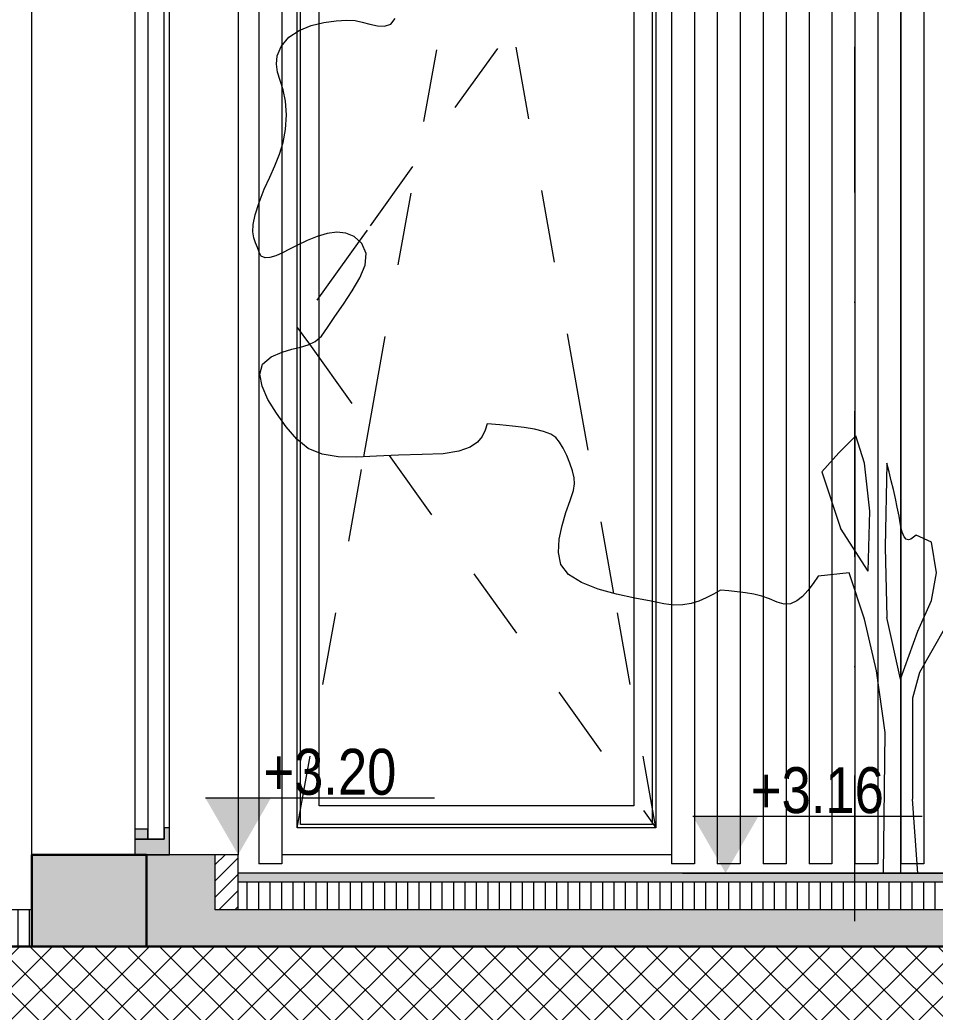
# Model space of a CAD drawing. Header units: centimetres. Extents: x -1339 to 248, y -200 to 805.
# Drawn here: x -631.2 to -431.6, y 285.7 to 502.1 of the extents above; entities that cross this region are included whole.
import ezdxf

# ---------------------------------------------------------------- set-up
doc = ezdxf.new("R2010")
doc.units = ezdxf.units.CM
doc.linetypes.add('Dash', pattern=[31.75, 15.875, -15.875])
doc.linetypes.add('Dash dot', pattern=[79.375, 31.75, -23.8125, 0, -23.8125])
for name, color, linetype, lineweight in [('A-ANNO-DIMS', 7, 'Continuous', 9), ('A-ANNO-DIMS-50', 7, 'Continuous', 9), ('A-ANNO-NOTE', 7, 'Continuous', 9), ('A-FLOR-FNSH', 7, 'Continuous', 9), ('A-FLOR-LEVL', 7, 'Continuous', 9), ('A-FLOR-MCUT', 7, 'Continuous', 9), ('A-FLOR-PATT', 7, 'Continuous', 9), ('A-GLAZ', 7, 'Continuous', 5), ('A-GLAZ-CWMG', 7, 'Continuous', 9), ('A-GLAZ-HDLN', 7, 'Dash', 5), ('A-WALL', 7, 'Continuous', 9), ('A-WALL-FNSH', 7, 'Continuous', 9), ('A-WALL-PATT', 7, 'Continuous', 9), ('G-ANNO-DIMS', 7, 'Continuous', 9), ('L-PLNT', 7, 'Continuous', 15), ('S-GRID', 7, 'Continuous', 9)]:
    doc.layers.add(name, color=color, linetype=linetype, lineweight=lineweight)
doc.layers.add('A-DETL', color=7, linetype='Continuous', lineweight=9, true_color=0x008000)
doc.styles.add('Arial Narrow_1', font='ARIALN.TTF', dxfattribs={"height": 10})
doc.dimstyles.new('TEC_DIM', dxfattribs={"dimscale": 30.48, "dimtxt": 10.23431, "dimasz": 0.492126, "dimexe": 0.393701, "dimexo": 0.246063, "dimgap": 0, "dimtad": 1, "dimdec": 0, "dimzin": 0, "dimdsep": 46, "dimtxsty": 'Arial Narrow_1', "dimblk1": 'DOTSMALL', "dimblk2": 'DOTSMALL', "dimsah": 1, "dimcen": 0.09, "dimazin": 0, "dimtfac": 1, "dimtdec": 4, "dimtix": 1, "dimtmove": 0, "dimatfit": 3, "dimfxl": 0, "dimtvp": 1, "dimtolj": 1, "dimtzin": 0, "dimarcsym": 0})

# ---------------------------------------------------------------- blocks, each defined once
blk = doc.blocks.new('Rectangular Mullion - TEC_LAMEL-V2-Б-Б')
at = {"layer": 'A-GLAZ-CWMG', "color": 253, "true_color": 0xaaaaaa}
for p, q in [((-439.09, 689.76), (-434.09, 689.76)), ((-439.09, 689.76), (-439.09, 560.15)), ((-434.09, 689.76), (-434.09, 562.04)), ((-439.09, 550.12), (-439.09, 542.98)), ((-439.09, 391.76), (-439.09, 358.38)), ((-434.09, 388.95), (-434.09, 371.67)), ((-434.09, 361.39), (-434.09, 318)), ((-434.09, 318), (-435.52, 318))]:
    blk.add_line(p, q, dxfattribs=at)
at = {"layer": 'A-GLAZ-CWMG', "color": 254, "true_color": 0xd5d5d5}
for p, q in [((-434.09, 562.04), (-434.09, 551.12)), ((-439.09, 560.15), (-439.09, 551.29)), ((-439.09, 551.12), (-439.09, 550.12)), ((-434.09, 551.1), (-434.09, 547.52)), ((-434.09, 547.51), (-434.09, 402.95)), ((-439.09, 542.98), (-439.09, 391.95)), ((-434.09, 402.9), (-434.09, 388.95)), ((-439.09, 391.91), (-439.09, 391.76)), ((-434.09, 371.67), (-434.09, 361.39)), ((-439.09, 358.38), (-439.09, 357.88)), ((-439.09, 357.83), (-439.09, 318)), ((-435.56, 318), (-439.09, 318))]:
    blk.add_line(p, q, dxfattribs=at)
blk = doc.blocks.new('Rectangular Mullion - TEC_LAMEL-V3-Б-Б')
at = {"layer": 'A-GLAZ-CWMG', "color": 253, "true_color": 0xaaaaaa}
for p, q in [((-449.09, 689.76), (-444.09, 689.76)), ((-449.09, 689.76), (-449.09, 540.1)), ((-444.09, 689.76), (-444.09, 541.19)), ((-449.09, 411.16), (-449.09, 386.3)), ((-449.09, 377.68), (-449.09, 318)), ((-444.09, 358.15), (-444.09, 318)), ((-444.09, 318), (-449.09, 318))]:
    blk.add_line(p, q, dxfattribs=at)
at = {"layer": 'A-GLAZ-CWMG', "color": 254, "true_color": 0xd5d5d5}
for p, q in [((-444.09, 541.19), (-444.09, 410.18)), ((-449.09, 540.1), (-449.09, 411.39)), ((-449.09, 411.39), (-449.09, 411.16)), ((-444.09, 410.17), (-444.09, 358.15)), ((-449.09, 386.3), (-449.09, 377.68))]:
    blk.add_line(p, q, dxfattribs=at)
blk = doc.blocks.new('Rectangular Mullion - TEC_LAMEL-V4-Б-Б')
at = {"layer": 'A-GLAZ-CWMG', "color": 253, "true_color": 0xaaaaaa}
for p, q in [((-459.09, 689.76), (-454.09, 689.76)), ((-459.09, 689.76), (-459.09, 537.97)), ((-454.09, 689.76), (-454.09, 539)), ((-454.09, 406.01), (-454.09, 396.8)), ((-454.09, 381.05), (-454.09, 318)), ((-459.09, 377.99), (-459.09, 318)), ((-454.09, 318), (-459.09, 318))]:
    blk.add_line(p, q, dxfattribs=at)
at = {"layer": 'A-GLAZ-CWMG', "color": 254, "true_color": 0xd5d5d5}
for p, q in [((-454.09, 539), (-454.09, 411.42)), ((-459.09, 537.97), (-459.09, 377.99)), ((-454.09, 411.36), (-454.09, 407.73)), ((-454.09, 407.71), (-454.09, 406.01)), ((-454.09, 396.8), (-454.09, 381.05))]:
    blk.add_line(p, q, dxfattribs=at)
blk = doc.blocks.new('Rectangular Mullion - TEC_LAMEL-V5-Б-Б')
at = {"layer": 'A-GLAZ-CWMG', "color": 253, "true_color": 0xaaaaaa}
for p, q in [((-469.09, 689.76), (-464.09, 689.76)), ((-469.09, 689.76), (-469.09, 539.4)), ((-464.09, 689.76), (-464.09, 537.69)), ((-469.09, 376.28), (-469.09, 318)), ((-464.09, 374.67), (-464.09, 318)), ((-464.09, 318), (-469.09, 318))]:
    blk.add_line(p, q, dxfattribs=at)
at = {"layer": 'A-GLAZ-CWMG', "color": 254, "true_color": 0xd5d5d5}
for p, q in [((-469.09, 539.4), (-469.09, 530.62)), ((-464.09, 537.69), (-464.09, 537.07)), ((-464.09, 536.97), (-464.09, 534.69)), ((-464.09, 534.68), (-464.09, 374.67)), ((-469.09, 530.59), (-469.09, 402.95)), ((-469.09, 402.91), (-469.09, 376.28))]:
    blk.add_line(p, q, dxfattribs=at)
blk = doc.blocks.new('Rectangular Mullion - TEC_LAMEL-V6-Б-Б')
at = {"layer": 'A-GLAZ-CWMG', "color": 253, "true_color": 0xaaaaaa}
for p, q in [((-479.09, 689.76), (-474.09, 689.76)), ((-479.09, 689.76), (-479.09, 536.9)), ((-474.09, 689.76), (-474.09, 539.3)), ((-479.09, 377.33), (-479.09, 318)), ((-474.09, 377.28), (-474.09, 318)), ((-474.09, 318), (-479.09, 318))]:
    blk.add_line(p, q, dxfattribs=at)
at = {"layer": 'A-GLAZ-CWMG', "color": 254, "true_color": 0xd5d5d5}
for p, q in [((-474.09, 539.3), (-474.09, 526.55)), ((-479.09, 536.9), (-479.09, 522.48)), ((-474.09, 526.51), (-474.09, 377.28)), ((-479.09, 522.42), (-479.09, 402.97)), ((-479.09, 402.95), (-479.09, 377.33))]:
    blk.add_line(p, q, dxfattribs=at)
blk = doc.blocks.new('Planting_RPC_Tree_Deciduous - Blue_Berry_Elder-4_5_Meters-1824323-Б-Б')
at = {"layer": 'L-PLNT', "color": 253, "true_color": 0xaaaaaa}
for p, q in [((-550.32, 501.17), (-549.31, 502.37)), ((-439.09, 500.8), (-439.09, 503.68)), ((-570.26, 499.78), (-567.64, 500.83)), ((-567.64, 500.83), (-564.89, 501.52)), ((-564.89, 501.52), (-562.22, 501.88)), ((-562.22, 501.88), (-559.88, 502)), ((-559.88, 502), (-558.08, 501.92)), ((-558.08, 501.92), (-556.54, 501.61)), ((-556.54, 501.61), (-554.89, 501.16)), ((-554.89, 501.16), (-553.22, 500.79)), ((-553.22, 500.79), (-551.67, 500.72)), ((-551.67, 500.72), (-550.32, 501.17)), ((-439.09, 497.12), (-439.09, 500.8)), ((-574.17, 496.31), (-572.51, 498.29)), ((-572.51, 498.29), (-570.26, 499.78)), ((-575.05, 494.24), (-574.17, 496.31)), ((-439.09, 493.47), (-439.09, 497.12)), ((-575.25, 492.42), (-575.05, 494.24)), ((-439.09, 489.91), (-439.09, 493.47)), ((-574.98, 490.69), (-575.25, 492.42)), ((-574.43, 488.88), (-574.98, 490.69)), ((-439.09, 486.47), (-439.09, 489.91)), ((-573.79, 486.83), (-574.43, 488.88)), ((-573.27, 484.37), (-573.79, 486.83)), ((-439.09, 483.18), (-439.09, 486.47)), ((-573.05, 481.34), (-573.27, 484.37)), ((-439.09, 480.08), (-439.09, 483.18)), ((-573.24, 478.19), (-573.05, 481.34)), ((-439.09, 477.23), (-439.09, 480.08)), ((-573.77, 475.37), (-573.24, 478.19)), ((-439.09, 474.87), (-439.09, 477.23)), ((-574.58, 472.77), (-573.77, 475.37)), ((-439.09, 473.13), (-439.09, 474.87)), ((-575.58, 470.28), (-574.58, 472.77)), ((-439.09, 471.85), (-439.09, 473.13)), ((-439.09, 470.88), (-439.09, 471.85)), ((-576.7, 467.78), (-575.58, 470.28)), ((-439.09, 470.06), (-439.09, 470.88)), ((-439.09, 469.24), (-439.09, 470.06)), ((-577.88, 465.15), (-576.7, 467.78)), ((-439.09, 468.25), (-439.09, 469.24)), ((-439.09, 467.26), (-439.09, 468.25)), ((-439.09, 466.48), (-439.09, 467.26)), ((-439.09, 465.86), (-439.09, 466.48)), ((-439.09, 465.33), (-439.09, 465.86)), ((-439.09, 464.85), (-439.09, 465.33)), ((-579.03, 462.27), (-577.88, 465.15)), ((-439.09, 464.34), (-439.09, 464.85)), ((-439.09, 463.76), (-439.09, 464.34)), ((-439.09, 462.6), (-439.09, 463.76)), ((-579.9, 459.56), (-579.03, 462.27)), ((-439.09, 460.59), (-439.09, 462.6)), ((-580.31, 457.46), (-579.9, 459.56)), ((-439.09, 458.04), (-439.09, 460.59)), ((-580.37, 455.84), (-580.31, 457.46)), ((-439.09, 455.25), (-439.09, 458.04)), ((-580.17, 454.55), (-580.37, 455.84)), ((-579.82, 453.47), (-580.17, 454.55)), ((-566.35, 454.84), (-568.56, 453.94)), ((-564.19, 455.49), (-566.35, 454.84)), ((-562.1, 455.79), (-564.19, 455.49)), ((-560.12, 455.6), (-562.1, 455.79)), ((-558.28, 454.81), (-560.12, 455.6)), ((-556.59, 453.29), (-558.28, 454.81)), ((-439.09, 452.51), (-439.09, 455.25)), ((-579.4, 452.47), (-579.82, 453.47)), ((-579.03, 451.42), (-579.4, 452.47)), ((-570.8, 452.91), (-572.4, 452.05)), ((-568.56, 453.94), (-570.8, 452.91)), ((-555.67, 451.13), (-556.59, 453.29)), ((-439.09, 450.14), (-439.09, 452.51)), ((-578.54, 450.57), (-579.03, 451.42)), ((-577.73, 450.21), (-578.54, 450.57)), ((-576.66, 450.26), (-577.73, 450.21)), ((-575.38, 450.64), (-576.66, 450.26)), ((-573.94, 451.26), (-575.38, 450.64)), ((-572.4, 452.05), (-573.94, 451.26)), ((-555.91, 448.61), (-555.67, 451.13)), ((-557.02, 445.84), (-555.91, 448.61)), ((-439.09, 448.42), (-439.09, 450.14)), ((-439.09, 447.34), (-439.09, 448.42)), ((-439.09, 442.44), (-439.09, 448.05)), ((-439.09, 448.05), (-439.09, 447.57)), ((-558.69, 442.96), (-557.02, 445.84)), ((-439.09, 447.57), (-439.09, 447.11)), ((-439.09, 446.6), (-439.09, 447.34)), ((-439.09, 447.11), (-439.09, 446.7)), ((-439.09, 446.7), (-439.09, 446.34)), ((-439.09, 446.14), (-439.09, 446.6)), ((-439.09, 446.34), (-439.09, 446.05)), ((-439.09, 445.89), (-439.09, 446.14)), ((-439.09, 446.05), (-439.09, 445.87)), ((-439.09, 445.8), (-439.09, 445.89)), ((-439.09, 445.87), (-439.09, 445.81)), ((-439.09, 445.81), (-439.09, 445.79)), ((-439.09, 445.79), (-439.09, 445.8)), ((-560.62, 440.1), (-558.69, 442.96)), ((-439.09, 427.85), (-439.09, 442.44)), ((-562.52, 437.39), (-560.62, 440.1)), ((-564.07, 434.96), (-562.52, 437.39)), ((-566.78, 431.93), (-565.38, 433.11)), ((-565.38, 433.11), (-564.07, 434.96)), ((-571.87, 430.25), (-569.98, 430.71)), ((-569.98, 430.71), (-568.3, 431.2)), ((-568.3, 431.2), (-566.78, 431.93)), ((-578.26, 426.98), (-576.41, 428.6)), ((-576.41, 428.6), (-574, 429.62)), ((-574, 429.62), (-571.87, 430.25)), ((-578.83, 424.78), (-578.26, 426.98)), ((-439.09, 425.86), (-439.09, 427.85)), ((-578.37, 422.16), (-578.83, 424.78)), ((-439.09, 423.95), (-439.09, 425.86)), ((-577.09, 419.28), (-578.37, 422.16)), ((-439.09, 422.21), (-439.09, 423.95)), ((-439.09, 420.71), (-439.09, 422.21)), ((-439.09, 415.88), (-439.09, 421.49)), ((-439.09, 421.49), (-439.09, 421.12)), ((-439.09, 421.12), (-439.09, 415.88)), ((-439.09, 419.53), (-439.09, 420.71)), ((-575.25, 416.3), (-577.09, 419.28)), ((-439.09, 418.77), (-439.09, 419.53)), ((-439.09, 418.5), (-439.09, 418.77)), ((-439.09, 418.1), (-439.09, 418.5)), ((-439.09, 417.03), (-439.09, 418.1)), ((-573.08, 413.36), (-575.25, 416.3)), ((-439.09, 415.49), (-439.09, 417.03)), ((-439.09, 406.53), (-439.09, 415.88)), ((-439.09, 415.88), (-439.09, 403.53)), ((-529.28, 414.01), (-529.71, 412.58)), ((-526.49, 413.76), (-529.28, 414.01)), ((-523.78, 413.5), (-526.49, 413.76)), ((-521.23, 413.18), (-523.78, 413.5)), ((-439.09, 413.7), (-439.09, 415.49)), ((-439.09, 411.85), (-439.09, 413.7)), ((-570.8, 410.64), (-573.08, 413.36)), ((-529.71, 412.58), (-530.35, 411.2)), ((-518.93, 412.8), (-521.23, 413.18)), ((-516.96, 412.33), (-518.93, 412.8)), ((-515.39, 411.74), (-516.96, 412.33)), ((-514.32, 411.02), (-515.39, 411.74)), ((-448.85, 411.39), (-452.59, 407.65)), ((-446.98, 405.41), (-448.85, 411.39)), ((-439.09, 410.14), (-439.09, 411.85)), ((-568.29, 408.57), (-570.8, 410.64)), ((-531.38, 409.95), (-533.01, 408.87)), ((-530.35, 411.2), (-531.38, 409.95)), ((-513.5, 410.01), (-514.32, 411.02)), ((-512.68, 408.65), (-513.5, 410.01)), ((-439.09, 408.77), (-439.09, 410.14)), ((-565.26, 407.36), (-568.29, 408.57)), ((-561.74, 406.8), (-565.26, 407.36)), ((-553.39, 406.9), (-557.78, 406.72)), ((-548.62, 407.15), (-553.39, 406.9)), ((-543.49, 407.28), (-548.62, 407.15)), ((-538.87, 407.47), (-543.49, 407.28)), ((-535.44, 408.02), (-538.87, 407.47)), ((-533.01, 408.87), (-535.44, 408.02)), ((-511.91, 407.08), (-512.68, 408.65)), ((-511.23, 405.4), (-511.91, 407.08)), ((-452.59, 407.65), (-456.33, 403.53)), ((-439.09, 407.13), (-439.09, 408.77)), ((-439.09, 403.16), (-439.09, 408.4)), ((-439.09, 408.4), (-439.09, 406.9)), ((-439.09, 404.64), (-439.09, 407.13)), ((-439.09, 406.9), (-439.09, 406.53)), ((-557.78, 406.72), (-561.74, 406.8)), ((-510.69, 403.74), (-511.23, 405.4)), ((-445.86, 394.93), (-446.98, 405.41)), ((-442.12, 405.41), (-442.49, 387.08)), ((-441.64, 403.48), (-442.12, 405.41)), ((-510.33, 402.2), (-510.69, 403.74)), ((-456.33, 403.53), (-452.22, 391.19)), ((-441.17, 401.56), (-441.64, 403.48)), ((-439.09, 401.61), (-439.09, 404.64)), ((-439.09, 403.53), (-439.09, 391.19)), ((-439.09, 397.92), (-439.09, 403.16)), ((-510.48, 399.41), (-510.2, 400.92)), ((-510.2, 400.92), (-510.33, 402.2)), ((-440.7, 399.63), (-441.17, 401.56)), ((-439.09, 398.33), (-439.09, 401.61)), ((-511.19, 397.27), (-510.48, 399.41)), ((-440.26, 397.71), (-440.7, 399.63)), ((-439.09, 395.12), (-439.09, 398.33)), ((-512.09, 394.66), (-511.19, 397.27)), ((-439.85, 395.79), (-440.26, 397.71)), ((-439.09, 389.69), (-439.09, 397.92)), ((-439.09, 397.92), (-439.09, 392.69)), ((-439.09, 393.06), (-439.09, 397.92)), ((-512.96, 391.79), (-512.09, 394.66)), ((-446.23, 381.84), (-445.86, 394.93)), ((-439.47, 393.86), (-439.85, 395.79)), ((-439.09, 392.26), (-439.09, 395.12)), ((-513.58, 388.82), (-512.96, 391.79)), ((-439.13, 391.94), (-439.47, 393.86)), ((-438.77, 390.34), (-439.13, 391.94)), ((-439.09, 392.69), (-439.09, 393.06)), ((-439.09, 390.07), (-439.09, 392.26)), ((-439.09, 376.98), (-439.09, 391.76)), ((-439.09, 388.95), (-439.09, 391.76)), ((-439.09, 391.65), (-439.09, 391.76)), ((-439.09, 391.76), (-439.09, 386.33)), ((-446.23, 381.84), (-452.22, 391.19)), ((-439.09, 391.24), (-439.09, 391.65)), ((-439.09, 390.99), (-439.09, 391.24)), ((-439.09, 391.19), (-439.09, 389.72)), ((-439.09, 390.82), (-439.09, 390.99)), ((-439.09, 387.45), (-439.09, 390.82)), ((-439.09, 388.06), (-439.09, 390.07)), ((-439.09, 389.72), (-439.09, 387.98)), ((-439.09, 377.35), (-439.09, 389.69)), ((-438.36, 389.33), (-438.77, 390.34)), ((-435.76, 389.69), (-436.32, 389.23)), ((-432.39, 388.2), (-435.76, 389.69)), ((-513.73, 385.94), (-513.58, 388.82)), ((-439.09, 376.98), (-439.09, 388.95)), ((-439.09, 388.5), (-439.09, 388.46)), ((-439.09, 385.69), (-439.09, 388.06)), ((-439.09, 387.98), (-439.09, 386.08)), ((-439.09, 387.08), (-439.09, 387.45)), ((-437.9, 388.82), (-438.36, 389.33)), ((-437.4, 388.69), (-437.9, 388.82)), ((-436.87, 388.86), (-437.4, 388.69)), ((-436.32, 389.23), (-436.87, 388.86)), ((-431.27, 381.46), (-432.39, 388.2)), ((-513.19, 383.33), (-513.73, 385.94)), ((-442.49, 387.08), (-442.12, 371.74)), ((-439.09, 381.09), (-439.09, 387.08)), ((-439.09, 386.33), (-439.09, 376.23)), ((-439.09, 386.08), (-439.09, 384.16)), ((-439.09, 383.13), (-439.09, 385.69)), ((-511.52, 381.15), (-513.19, 383.33)), ((-439.09, 384.16), (-439.09, 382.35)), ((-439.09, 383.47), (-439.09, 383.75)), ((-439.09, 383.75), (-439.09, 383.64)), ((-439.09, 383.71), (-439.09, 383.18)), ((-439.09, 383.64), (-439.09, 383.13)), ((-439.09, 382.81), (-439.09, 383.47)), ((-439.09, 378.1), (-439.09, 383.33)), ((-439.09, 383.33), (-439.09, 376.6)), ((-439.09, 383.18), (-439.09, 382.08)), ((-439.09, 383.13), (-439.09, 382.21)), ((-439.09, 380.57), (-439.09, 383.13)), ((-508.68, 379.37), (-511.52, 381.15)), ((-450.35, 381.46), (-457.08, 380.72)), ((-446.98, 371.36), (-450.35, 381.46)), ((-439.09, 381.76), (-439.09, 382.81)), ((-439.09, 382.35), (-439.09, 380.79)), ((-439.09, 382.21), (-439.09, 380.84)), ((-439.09, 382.05), (-439.09, 382.21)), ((-439.09, 382.21), (-439.09, 378.85)), ((-439.09, 382.08), (-439.09, 381.04)), ((-439.09, 381.88), (-439.09, 382.05)), ((-439.09, 381.7), (-439.09, 381.88)), ((-439.09, 380.34), (-439.09, 381.76)), ((-439.09, 381.5), (-439.09, 381.7)), ((-439.09, 381.27), (-439.09, 381.5)), ((-439.09, 381.01), (-439.09, 381.27)), ((-439.09, 381.09), (-439.09, 376.23)), ((-439.09, 381.04), (-439.09, 380.04)), ((-439.09, 380.72), (-439.09, 381.01)), ((-432.39, 375.48), (-431.27, 381.46)), ((-505.07, 377.95), (-508.68, 379.37)), ((-458.21, 379.13), (-459.35, 377.64)), ((-457.08, 380.72), (-458.21, 379.13)), ((-439.09, 380.84), (-439.09, 379.13)), ((-439.09, 380.79), (-439.09, 379.59)), ((-439.09, 380.33), (-439.09, 380.72)), ((-439.09, 378.2), (-439.09, 380.57)), ((-439.09, 379), (-439.09, 380.34)), ((-439.09, 379.84), (-439.09, 380.33)), ((-439.09, 380.04), (-439.09, 379.06)), ((-439.09, 379.28), (-439.09, 379.84)), ((-439.09, 379.59), (-439.09, 378.73)), ((-439.09, 378.68), (-439.09, 379.28)), ((-439.09, 379.13), (-439.09, 377.34)), ((-439.09, 379.06), (-439.09, 378.1)), ((-439.09, 378.17), (-439.09, 379)), ((-439.09, 378.85), (-439.09, 371.74)), ((-501.07, 376.82), (-505.07, 377.95)), ((-497.1, 375.95), (-501.07, 376.82)), ((-479.93, 376.85), (-481.49, 376.03)), ((-478.4, 377.72), (-479.93, 376.85)), ((-476.56, 377.56), (-478.4, 377.72)), ((-474.73, 377.37), (-476.56, 377.56)), ((-472.92, 377.12), (-474.73, 377.37)), ((-471.13, 376.8), (-472.92, 377.12)), ((-469.39, 376.38), (-471.13, 376.8)), ((-459.35, 377.64), (-460.54, 376.35)), ((-439.09, 378.73), (-439.09, 378.11)), ((-439.09, 378.08), (-439.09, 378.68)), ((-439.09, 376.19), (-439.09, 378.2)), ((-439.09, 377.77), (-439.09, 378.17)), ((-439.09, 378.11), (-439.09, 377.77)), ((-439.09, 377.5), (-439.09, 378.08)), ((-439.09, 377.77), (-439.09, 377.77)), ((-439.09, 376.98), (-439.09, 377.5)), ((-439.09, 366.5), (-439.09, 377.35)), ((-439.09, 377.34), (-439.09, 375.75)), ((-439.09, 376.58), (-439.09, 376.98)), ((-439.09, 376.6), (-439.09, 376.45)), ((-439.09, 376.34), (-439.09, 376.58)), ((-493.52, 375.27), (-497.1, 375.95)), ((-490.75, 374.73), (-493.52, 375.27)), ((-488.6, 374.44), (-490.75, 374.73)), ((-486.63, 374.47), (-488.6, 374.44)), ((-484.81, 374.79), (-486.63, 374.47)), ((-483.11, 375.33), (-484.81, 374.79)), ((-481.49, 376.03), (-483.11, 375.33)), ((-467.7, 375.82), (-469.39, 376.38)), ((-466.06, 375.1), (-467.7, 375.82)), ((-464.52, 374.63), (-466.06, 375.1)), ((-463.1, 374.74), (-464.52, 374.63)), ((-461.78, 375.35), (-463.1, 374.74)), ((-460.54, 376.35), (-461.78, 375.35)), ((-439.09, 376.45), (-439.09, 376.32)), ((-439.09, 376.24), (-439.09, 376.34)), ((-439.09, 376.32), (-439.09, 376.24)), ((-439.09, 376.24), (-439.09, 376.24)), ((-439.09, 374.73), (-439.09, 376.19)), ((-439.09, 375.75), (-439.09, 374.61)), ((-439.09, 374.18), (-439.09, 374.73)), ((-439.09, 374.61), (-439.09, 374.18)), ((-435.38, 368.75), (-432.39, 375.48)), ((-425.66, 376.23), (-435.01, 359.77)), ((-444.36, 360.14), (-446.98, 371.36)), ((-439.13, 358.27), (-442.12, 371.74)), ((-439.09, 371.74), (-439.09, 363.13)), ((-439.13, 358.27), (-435.38, 368.75)), ((-439.09, 347.42), (-439.09, 366.5)), ((-439.09, 363.13), (-439.09, 358.38)), ((-442.49, 346.67), (-444.36, 360.14)), ((-435.01, 359.77), (-436.51, 354.16)), ((-436.51, 354.16), (-436.51, 347.05)), ((-442.87, 316), (-442.49, 346.67)), ((-439.09, 316), (-439.09, 347.42)), ((-436.51, 347.05), (-436.51, 332.09)), ((-435.38, 316), (-436.51, 332.09)), ((-486.66, 316), (-483.15, 316)), ((-483.15, 316), (-474.4, 316)), ((-474.4, 316), (-463.91, 316)), ((-463.91, 316), (-452.03, 316)), ((-452.03, 316), (-439.09, 316)), ((-439.09, 316), (-426.15, 316))]:
    blk.add_line(p, q, dxfattribs=at)
at = {"layer": 'L-PLNT', "color": 254, "true_color": 0xd5d5d5}
for p, q in [((-439.09, 455.39), (-439.09, 454.87)), ((-439.09, 454.87), (-439.09, 453.52)), ((-439.09, 453.52), (-439.09, 452.22)), ((-439.09, 452.22), (-439.09, 450.95)), ((-439.09, 450.95), (-439.09, 449.72)), ((-439.09, 449.72), (-439.09, 448.51)), ((-439.09, 448.51), (-439.09, 447.3)), ((-439.09, 447.3), (-439.09, 446.27)), ((-439.09, 446.27), (-439.09, 445.26)), ((-439.09, 445.26), (-439.09, 444.31)), ((-439.09, 444.31), (-439.09, 443.45)), ((-439.09, 443.45), (-439.09, 442.71)), ((-439.09, 442.71), (-439.09, 442.11)), ((-439.09, 442.11), (-439.09, 441.69)), ((-439.09, 441.69), (-439.09, 441.56)), ((-439.09, 441.5), (-439.09, 441.46)), ((-439.09, 420.81), (-439.09, 418.99)), ((-439.09, 418.99), (-439.09, 415.73)), ((-439.09, 415.73), (-439.09, 412.59)), ((-439.09, 412.59), (-439.09, 409.71)), ((-439.09, 409.71), (-439.09, 407.22)), ((-439.09, 405.78), (-439.09, 408.77)), ((-439.09, 408.77), (-439.09, 400.54)), ((-439.09, 407.22), (-439.09, 405.24)), ((-439.09, 401.29), (-439.09, 405.78)), ((-439.09, 405.24), (-439.09, 403.91)), ((-439.09, 403.91), (-439.09, 403.29)), ((-439.09, 401.28), (-439.09, 401.29)), ((-439.09, 401.18), (-439.09, 401.28)), ((-439.09, 400.91), (-439.09, 401.18)), ((-439.09, 400.38), (-439.09, 400.91)), ((-439.09, 400.54), (-439.09, 392.69)), ((-439.09, 399.52), (-439.09, 400.38)), ((-439.09, 398.23), (-439.09, 399.52)), ((-439.09, 396.43), (-439.09, 398.23)), ((-439.09, 394.61), (-439.09, 396.43)), ((-439.09, 393.25), (-439.09, 394.61)), ((-439.09, 392.3), (-439.09, 393.25)), ((-439.09, 391.95), (-439.09, 392.69)), ((-439.09, 391.95), (-439.09, 392.69)), ((-439.09, 392.69), (-439.09, 391.95)), ((-439.09, 391.95), (-439.09, 392.3)), ((-439.09, 391.76), (-439.09, 391.91)), ((-439.09, 391.76), (-439.09, 391.91)), ((-439.09, 391.76), (-439.09, 391.91)), ((-439.09, 391.91), (-439.09, 391.76)), ((-439.09, 358.38), (-439.09, 357.88)), ((-439.09, 357.83), (-439.09, 346.67)), ((-439.09, 316), (-439.09, 346.67))]:
    blk.add_line(p, q, dxfattribs=at)
blk = doc.blocks.new('Rectangular Mullion - TEC_LAMEL-V17-Б-Б')
at = {"layer": 'A-GLAZ-CWMG', "color": 253, "true_color": 0xaaaaaa}
for p, q in [((-489.09, 689.76), (-484.09, 689.76)), ((-489.09, 689.76), (-489.09, 522.18)), ((-484.09, 689.76), (-484.09, 532.04)), ((-489.09, 374.5), (-489.09, 318)), ((-484.09, 375.02), (-484.09, 318)), ((-484.09, 318), (-489.09, 318))]:
    blk.add_line(p, q, dxfattribs=at)
at = {"layer": 'A-GLAZ-CWMG', "color": 254, "true_color": 0xd5d5d5}
for p, q in [((-484.09, 532.04), (-484.09, 375.02)), ((-489.09, 522.18), (-489.09, 521.28)), ((-489.09, 521.27), (-489.09, 374.5))]:
    blk.add_line(p, q, dxfattribs=at)
blk = doc.blocks.new('SINGLE - OK - 90x230-2496157-Б-Б')
at = {"layer": 'A-GLAZ'}
for p, q in [((-570.69, 499.49), (-570.69, 544.1)), ((-570.69, 544.1), (-492.49, 544.1)), ((-569.99, 499.89), (-569.99, 543.4)), ((-493.19, 543.4), (-569.99, 543.4)), ((-493.19, 512.19), (-493.19, 543.4)), ((-492.49, 544.1), (-492.49, 513.3)), ((-565.89, 501.27), (-565.89, 539.3)), ((-565.89, 539.3), (-497.29, 539.3)), ((-497.29, 539.3), (-497.29, 507.7)), ((-565.89, 432.68), (-565.89, 454.98)), ((-570.69, 430.54), (-570.69, 452.97)), ((-569.99, 430.71), (-569.99, 453.29)), ((-570.69, 325.9), (-570.69, 410.55)), ((-569.99, 326.6), (-569.99, 409.97)), ((-565.89, 330.7), (-565.89, 407.61)), ((-497.29, 375.99), (-497.29, 330.7)), ((-493.19, 326.6), (-493.19, 375.2)), ((-492.49, 375.07), (-492.49, 325.9)), ((-497.29, 330.7), (-565.89, 330.7)), ((-492.49, 325.9), (-570.69, 325.9)), ((-493.19, 326.6), (-569.99, 326.6))]:
    blk.add_line(p, q, dxfattribs=at)
at = {"layer": 'A-GLAZ', "color": 252, "true_color": 0x838383}
for p, q in [((-492.49, 513.3), (-492.49, 375.07)), ((-493.19, 388.51), (-493.19, 512.19)), ((-497.29, 507.7), (-497.29, 376.28)), ((-565.89, 454.98), (-565.89, 501.27)), ((-570.69, 452.97), (-570.69, 499.49)), ((-569.99, 453.29), (-569.99, 499.89)), ((-569.99, 409.97), (-569.99, 430.71)), ((-565.89, 407.61), (-565.89, 432.68)), ((-570.69, 410.55), (-570.69, 430.54)), ((-493.19, 375.2), (-493.19, 388.5)), ((-497.29, 376.23), (-497.29, 375.99))]:
    blk.add_line(p, q, dxfattribs=at)
at = {"layer": 'A-GLAZ-HDLN'}
for p, q in [((-533.4, 534), (-531.59, 544.1)), ((-529.93, 534.86), (-531.59, 544.1)), ((-492.49, 544.1), (-508.55, 521.68)), ((-557.19, 453.83), (-570.69, 435)), ((-570.69, 435), (-568.05, 431.32)), ((-550.65, 407.04), (-492.49, 325.9)), ((-570.69, 325.9), (-556.19, 406.78)), ((-492.49, 325.9), (-501.64, 376.98))]:
    blk.add_line(p, q, dxfattribs=at)
at = {"layer": 'A-GLAZ-HDLN', "color": 252, "true_color": 0x838383}
for p, q in [((-508.99, 418.01), (-529.93, 534.86)), ((-554.29, 417.41), (-533.4, 534)), ((-508.55, 521.68), (-555.44, 456.27)), ((-555.48, 456.21), (-557.19, 453.83)), ((-568.05, 431.32), (-550.65, 407.04)), ((-501.64, 376.98), (-508.98, 417.95)), ((-556.19, 406.78), (-554.3, 417.37))]:
    blk.add_line(p, q, dxfattribs=at)
blk = doc.blocks.new('SINGLE - F - 160x252-2419523-Б-Б')
at = {"layer": 'A-GLAZ', "true_color": 0xc0c0c0}
h = blk.add_hatch(color=9, dxfattribs=at)
h.paths.add_polyline_path([(-606.09, 320), (-598.59, 320), (-598.59, 325.9), (-599.69, 325.9), (-599.69, 323.4), (-606.09, 323.4)])
h.paths.add_polyline_path([(-598.59, 544.1), (-598.59, 550), (-606.09, 550), (-606.09, 546.6), (-599.69, 546.6), (-599.69, 544.1)])
h = blk.add_hatch(color=9, dxfattribs=at)
h.paths.add_polyline_path([(-606.09, 323.4), (-603.29, 323.4), (-603.29, 325.6), (-606.09, 325.6)])
h.paths.add_polyline_path([(-606.09, 544.4), (-603.29, 544.4), (-603.29, 546.6), (-606.09, 546.6)])
at = {"layer": 'A-GLAZ'}
for p, q in [((-606.09, 550), (-606.09, 546.6)), ((-598.59, 550), (-606.09, 550)), ((-598.59, 544.1), (-598.59, 550)), ((-606.09, 546.6), (-606.09, 544.4)), ((-603.29, 546.6), (-606.09, 546.6)), ((-606.09, 546.6), (-599.69, 546.6)), ((-599.69, 546.6), (-603.29, 546.6)), ((-603.29, 546.6), (-603.29, 323.4)), ((-603.29, 544.4), (-603.29, 546.6)), ((-599.69, 323.4), (-599.69, 546.6)), ((-599.69, 546.6), (-599.69, 544.1)), ((-606.09, 544.4), (-603.29, 544.4)), ((-606.09, 544.4), (-606.09, 325.6)), ((-599.69, 544.1), (-598.59, 544.1)), ((-598.59, 325.9), (-598.59, 544.1)), ((-606.09, 325.6), (-606.09, 323.4)), ((-603.29, 325.6), (-606.09, 325.6)), ((-603.29, 323.4), (-603.29, 325.6)), ((-598.59, 325.9), (-599.69, 325.9)), ((-599.69, 325.9), (-599.69, 323.4)), ((-598.59, 320), (-598.59, 325.9)), ((-606.09, 323.4), (-603.29, 323.4)), ((-606.09, 323.4), (-606.09, 320)), ((-599.69, 323.4), (-606.09, 323.4)), ((-603.29, 323.4), (-599.69, 323.4)), ((-606.09, 320), (-598.59, 320))]:
    blk.add_line(p, q, dxfattribs=at)
blk = doc.blocks.new('Rectangular Mullion - TEC_LAMEL-V18-Б-Б')
at = {"layer": 'A-GLAZ-CWMG', "color": 253, "true_color": 0xaaaaaa}
for p, q in [((-579.09, 689.76), (-574.09, 689.76)), ((-579.09, 689.76), (-579.09, 462.09)), ((-574.09, 689.76), (-574.09, 496.4)), ((-574.09, 487.78), (-574.09, 474.36)), ((-579.09, 451.57), (-579.09, 318)), ((-574.09, 451.19), (-574.09, 429.58)), ((-574.09, 414.73), (-574.09, 318)), ((-574.09, 318), (-579.09, 318))]:
    blk.add_line(p, q, dxfattribs=at)
at = {"layer": 'A-GLAZ-CWMG', "color": 254, "true_color": 0xd5d5d5}
for p, q in [((-574.09, 496.4), (-574.09, 487.78)), ((-574.09, 474.36), (-574.09, 451.34)), ((-579.09, 462.09), (-579.09, 451.57)), ((-574.09, 451.29), (-574.09, 451.19)), ((-574.09, 429.58), (-574.09, 414.73))]:
    blk.add_line(p, q, dxfattribs=at)
blk = doc.blocks.new('Spot Elevations - ELEVATION_PROJECT-150941-Б-Б')
at = {"layer": 'A-ANNO-NOTE'}
blk.add_hatch(color=256, dxfattribs=at).paths.add_polyline_path([(-428.74, 312.39), (-414.43, 312.39), (-421.59, 300)])
blk.add_line((-428.74, 312.39), (-378.74, 312.39), dxfattribs=at)
blk = doc.blocks.new('DIMBLOCK4-Б-Б')
at = {"layer": 'A-ANNO-DIMS-50', "transparency": 16777216}
h = blk.add_hatch(color=256, dxfattribs=at)
edge = h.paths.add_edge_path()
edge.add_arc((-643.73, 320), 1.88, 0, 360)
h = blk.add_hatch(color=256, dxfattribs=at)
edge = h.paths.add_edge_path()
edge.add_arc((-643.73, 300), 1.88, 0, 360)
for p, q in [((-636.09, 320), (-655.73, 320)), ((-643.73, 300), (-643.73, 320)), ((-643.73, 320), (-636.09, 320)), ((-638.88, 300), (-655.73, 300)), ((-643.73, 300), (-638.88, 300))]:
    blk.add_line(p, q, dxfattribs=at)
for centre in [(-643.73, 320), (-643.73, 300)]:
    blk.add_circle(centre, 1.88, dxfattribs=at)
at = {"layer": 'A-ANNO-DIMS-50', "color": 0, "transparency": 16777216, "insert": (-656.65, 303.66), "char_height": 10, "width": 15.2053, "attachment_point": 1, "rotation": 90, "line_spacing_factor": 0.974696, "style": 'Arial Narrow_1'}
blk.add_mtext('20', dxfattribs=at)
blk = doc.blocks.new('_DotSmall')
at = {"color": 0, "linetype": 'ByBlock', "const_width": 0.5}
blk.add_lwpolyline([(-0.0625, 0, 1), (0.0625, 0, 1)], format="xyb", close=True, dxfattribs=at)
blk = doc.blocks.new('DIMBLOCK5-Б-Б')
at = {"layer": 'A-ANNO-DIMS-50', "transparency": 16777216}
h = blk.add_hatch(color=256, dxfattribs=at)
edge = h.paths.add_edge_path()
edge.add_arc((-643.73, 550), 1.88, 0, 360)
h = blk.add_hatch(color=256, dxfattribs=at)
edge = h.paths.add_edge_path()
edge.add_arc((-643.73, 320), 1.88, 0, 360)
for p, q in [((-636.09, 550), (-655.73, 550)), ((-643.73, 320), (-643.73, 550)), ((-643.73, 550), (-636.09, 550)), ((-636.09, 320), (-655.73, 320)), ((-643.73, 320), (-636.09, 320))]:
    blk.add_line(p, q, dxfattribs=at)
for centre in [(-643.73, 550), (-643.73, 320)]:
    blk.add_circle(centre, 1.88, dxfattribs=at)
at = {"layer": 'A-ANNO-DIMS-50', "color": 0, "transparency": 16777216, "insert": (-656.65, 425.5), "char_height": 10, "width": 22.8079, "attachment_point": 1, "rotation": 90, "line_spacing_factor": 0.974696, "style": 'Arial Narrow_1'}
blk.add_mtext('230', dxfattribs=at)

msp = doc.modelspace()

# ---------------------------------------------------------------- hatches: boundary and pattern name
at = {"layer": 'A-FLOR-PATT', "lineweight": 5, "true_color": 0x787878}
msp.add_hatch(color=8, dxfattribs=at).paths.add_polyline_path([(-238.59, 314), (-238.59, 316), (-583.59, 316), (-583.59, 314), (-247.76, 314)])
at = {"layer": 'A-FLOR-PATT', "true_color": 0xc0c0c0}
h = msp.add_hatch(dxfattribs=at)
h.set_pattern_fill('FP1_13', color=9, angle=-90, style=0, pattern_type=2)
h.set_pattern_definition([(270, (-714.087, 316), (2.5, 2e-16), [])])
h.paths.add_polyline_path([(-238.59, 308), (-238.59, 314), (-583.59, 314), (-583.59, 308), (-247.76, 308)])
at = {"layer": 'A-FLOR-PATT', "true_color": 0x787878}
h = msp.add_hatch(dxfattribs=at)
h.set_pattern_fill('FP1_12', color=8, angle=-90, style=0, pattern_type=2)
h.set_pattern_definition([(270, (-729.087, 308), (2.5, 2e-16), [])])
h.paths.add_polyline_path([(-644.51, 300), (-628.59, 300), (-628.59, 308), (-938.95, 308), (-938.95, 300), (-669.31, 300)])
at = {"layer": 'A-FLOR-PATT', "true_color": 0xffff80}
msp.add_hatch(color=51, dxfattribs=at).paths.add_polyline_path([(-495.73, 300), (-238.59, 300), (-238.59, 308), (-603.59, 308), (-603.59, 300), (-545.33, 300)])
at = {"layer": 'A-FLOR-PATT'}
h = msp.add_hatch(dxfattribs=at)
h.set_pattern_fill('FP1_1', color=256, style=0, pattern_type=2)
h.set_pattern_definition([(45, (-668.992, 332.896), (-3.535534, 3.535534), []), (135, (-668.992, 332.896), (-3.535534, -3.535534), [])])
h.paths.add_polyline_path([(-938.95, 282), (-221.59, 282), (-221.59, 300), (-938.95, 300), (-938.95, 287.3)])
at = {"layer": 'A-WALL-PATT', "lineweight": 5, "true_color": 0xffff80}
h = msp.add_hatch(color=51, dxfattribs=at)
h.paths.add_polyline_path([(-594.92, 308), (-588.59, 308), (-588.59, 320), (-603.59, 320), (-603.59, 308)])
h.paths.add_polyline_path([(-588.59, 550), (-588.59, 605), (-603.59, 605), (-603.59, 550), (-594.92, 550)])
at = {"layer": 'A-WALL-PATT', "true_color": 0x787878}
h = msp.add_hatch(dxfattribs=at)
h.set_pattern_fill('FP1_4', color=8, style=0, pattern_type=2)
h.set_pattern_definition([(45, (-668.992, 332.896), (-1.767767, 1.767767), [])])
h.paths.add_polyline_path([(-583.59, 308), (-583.59, 320), (-588.59, 320), (-588.59, 308)])
h.paths.add_polyline_path([(-583.59, 550), (-583.59, 605), (-588.59, 605), (-588.59, 550)])
at = {"layer": 'A-WALL-PATT', "true_color": 0x808080}
h = msp.add_hatch(color=8, dxfattribs=at)
h.paths.add_polyline_path([(-603.59, 300), (-603.59, 320), (-628.59, 320), (-628.59, 300)])
h.paths.add_polyline_path([(-603.59, 550), (-603.59, 587), (-628.59, 587), (-628.59, 550)])

# ---------------------------------------------------------------- linework, layer by layer
at = {"layer": 'A-DETL', "color": 7, "lineweight": 30}
msp.add_line((-603.59, 308), (-603.59, 316), dxfattribs=at)
at = {"layer": 'A-FLOR-FNSH'}
for p, q in [((-238.59, 316), (-583.59, 316)), ((-628.59, 308), (-646.19, 308))]:
    msp.add_line(p, q, dxfattribs=at)
at = {"layer": 'A-FLOR-FNSH', "lineweight": 30}
for p, q in [((-628.59, 300), (-628.59, 308)), ((-233.59, 300), (-938.95, 300))]:
    msp.add_line(p, q, dxfattribs=at)
at = {"layer": 'A-FLOR-LEVL', "linetype": 'Dash'}
msp.add_line((-1317.52, 300), (176.75, 300), dxfattribs=at)
at = {"layer": 'A-FLOR-MCUT'}
for p, q in [((-238.59, 314), (-583.59, 314)), ((-238.59, 308), (-588.59, 308))]:
    msp.add_line(p, q, dxfattribs=at)
at = {"layer": 'A-WALL'}
for p, q in [((-628.59, 320), (-628.59, 550)), ((-583.59, 550), (-583.59, 320)), ((-588.59, 320), (-603.59, 320)), ((-588.59, 308), (-588.59, 320)), ((-489.09, 320), (-574.09, 320)), ((-583.59, 308), (-583.59, 316))]:
    msp.add_line(p, q, dxfattribs=at)
at = {"layer": 'A-WALL', "lineweight": 30}
for p, q in [((-628.59, 320), (-628.59, 308)), ((-603.59, 320), (-628.59, 320)), ((-603.59, 320), (-603.59, 316)), ((-603.59, 300), (-603.59, 308))]:
    msp.add_line(p, q, dxfattribs=at)
at = {"layer": 'A-WALL-FNSH'}
for p, q in [((-583.59, 320), (-588.59, 320)), ((-583.59, 316), (-583.59, 320))]:
    msp.add_line(p, q, dxfattribs=at)
at = {"layer": 'S-GRID', "color": 1, "linetype": 'Dash dot', "lineweight": 18, "true_color": 0xff0000}
msp.add_line((-449.09, -91.88), (-449.09, 649.77), dxfattribs=at)

# ---------------------------------------------------------------- block references
at = {"layer": 'A-GLAZ'}
for name in ['SINGLE - F - 160x252-2419523-Б-Б', 'SINGLE - OK - 90x230-2496157-Б-Б']:
    msp.add_blockref(name, (0, 0), dxfattribs=at)
at = {"layer": 'A-GLAZ-CWMG', "color": 253, "true_color": 0xaaaaaa}
for name in ['Rectangular Mullion - TEC_LAMEL-V18-Б-Б', 'Rectangular Mullion - TEC_LAMEL-V17-Б-Б', 'Rectangular Mullion - TEC_LAMEL-V6-Б-Б', 'Rectangular Mullion - TEC_LAMEL-V5-Б-Б', 'Rectangular Mullion - TEC_LAMEL-V4-Б-Б', 'Rectangular Mullion - TEC_LAMEL-V3-Б-Б', 'Rectangular Mullion - TEC_LAMEL-V2-Б-Б']:
    msp.add_blockref(name, (0, 0), dxfattribs=at)
at = {"layer": 'G-ANNO-DIMS'}
for p in [(-162, 20), (-55.7, 16)]:
    msp.add_blockref('Spot Elevations - ELEVATION_PROJECT-150941-Б-Б', p, dxfattribs=at)
at = {"layer": 'L-PLNT', "color": 253, "true_color": 0xaaaaaa}
msp.add_blockref('Planting_RPC_Tree_Deciduous - Blue_Berry_Elder-4_5_Meters-1824323-Б-Б', (0, 0), dxfattribs=at)

# ---------------------------------------------------------------- texts
at = {"layer": 'G-ANNO-DIMS', "char_height": 10, "width": 34.7536, "attachment_point": 1, "line_spacing_factor": 0.974696, "style": 'Arial Narrow_1'}
for s, insert in [('+3.20', (-578.07, 343.09)), ('+3.16', (-471.76, 339.09))]:
    msp.add_mtext(s, dxfattribs=dict(at, insert=insert))

# ---------------------------------------------------------------- dimensions: what is measured, and where the dimension line sits
at = {"layer": 'A-ANNO-DIMS'}
for base, p1, p2, override, picture, middle in [((-643.73, 550), (-628.59, 320), (-628.59, 550), {"dimpost": '<>', "dimfxl": 230}, 'DIMBLOCK5-Б-Б', (-648.83, 435)), ((-643.73, 320), (-646.38, 300), (-628.59, 320), {"dimpost": '<>', "dimfxl": 26.768103}, 'DIMBLOCK4-Б-Б', (-648.83, 310))]:
    dim = msp.add_linear_dim(base=base, p1=p1, p2=p2, angle=90, dimstyle='TEC_DIM', override=override, dxfattribs=at)
    dim.commit()
    dim.dimension.update_dxf_attribs({"geometry": picture, "text_midpoint": middle})

doc.saveas('drawing.dxf')
